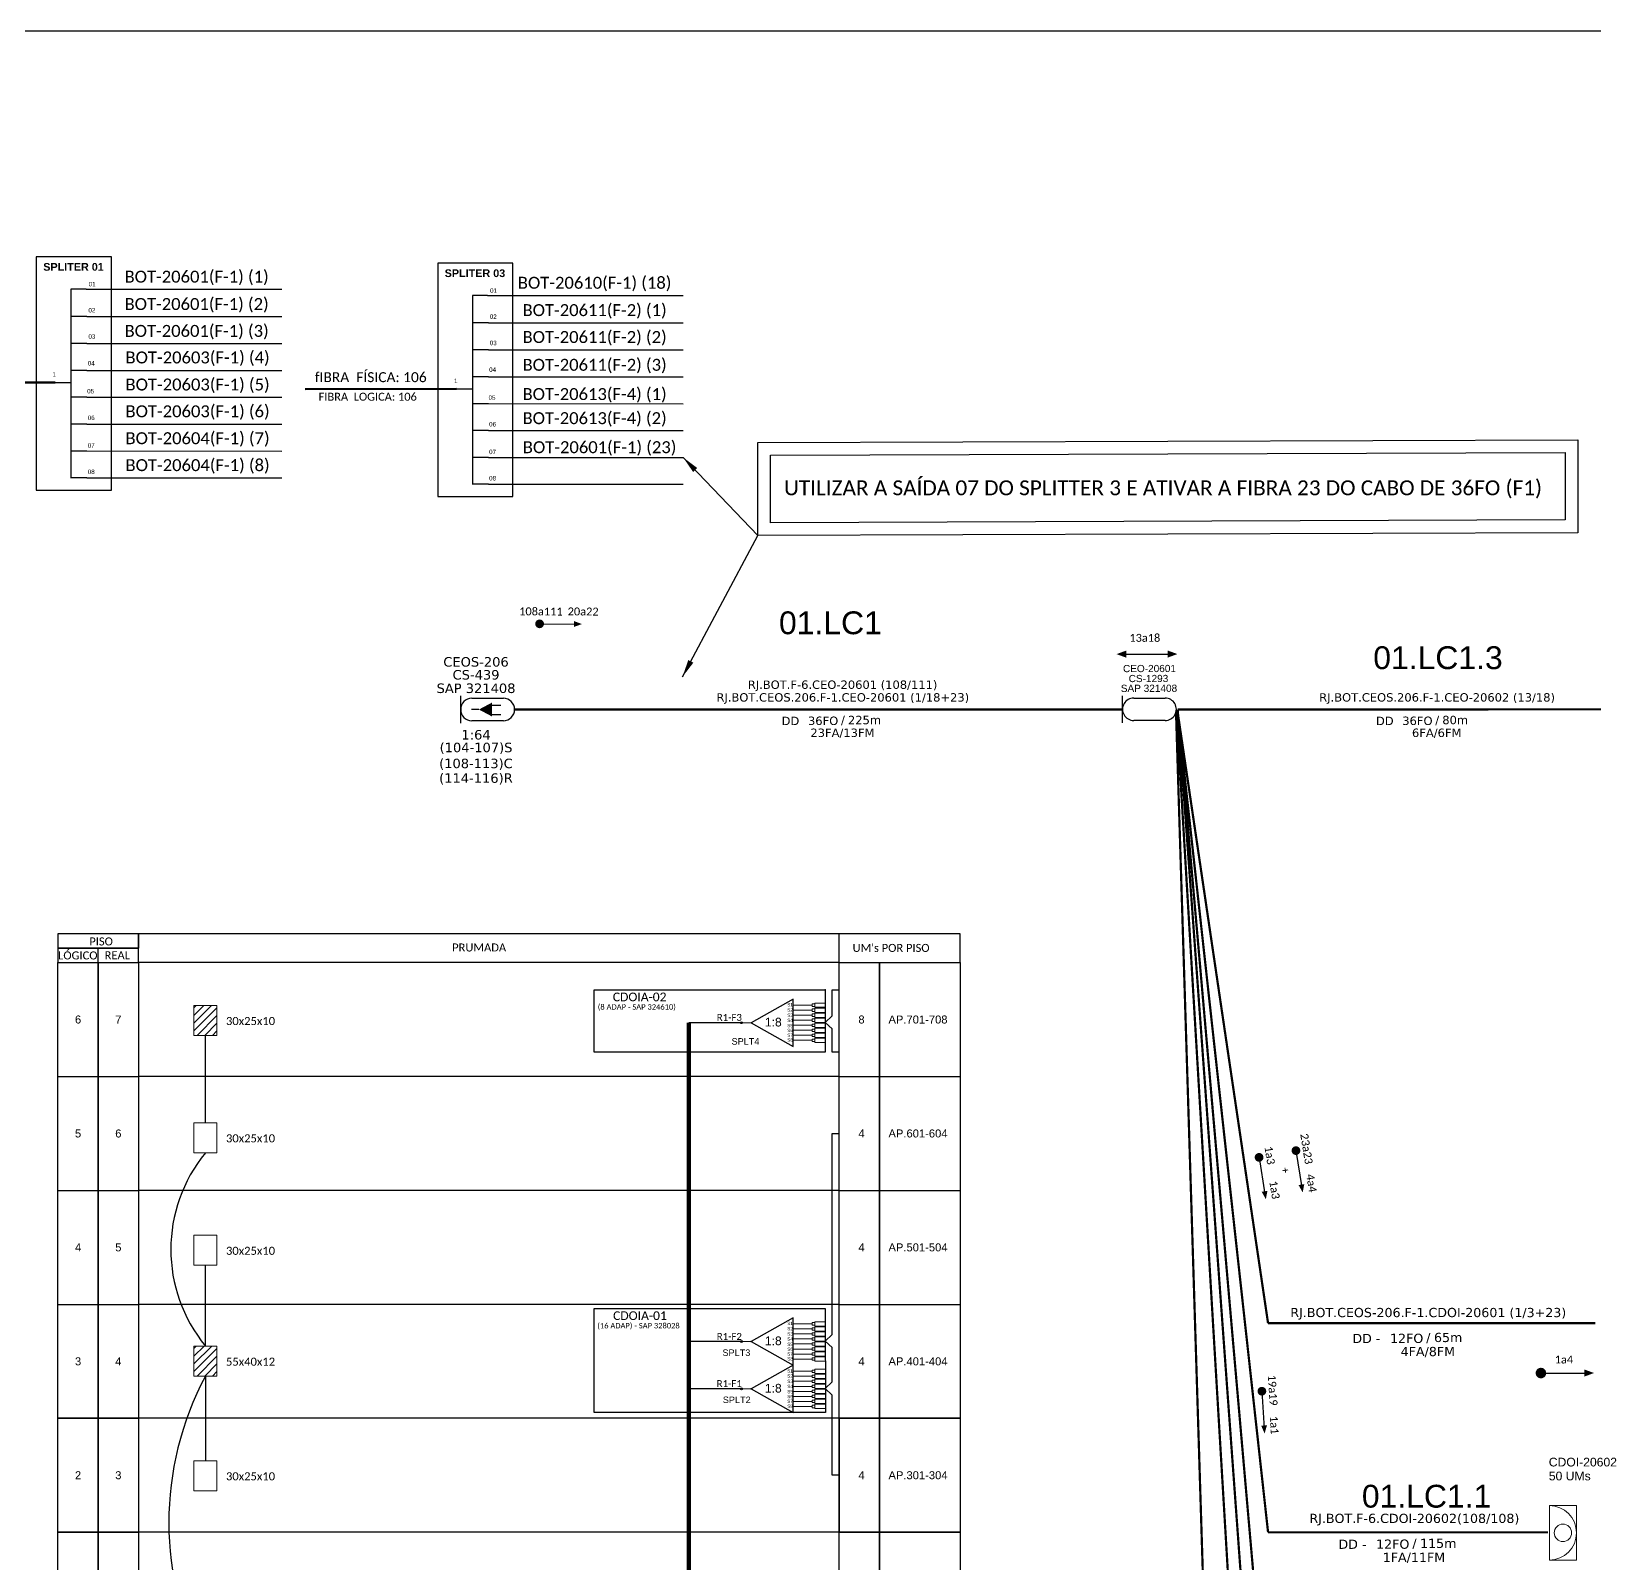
# Model space of a CAD drawing. Header units: inches. Extents: x 28957 to 29796, y 297062 to 297656.
# Drawn here: x 29252.1 to 29611.6, y 297303.9 to 297656.2 of the extents above; entities that cross this region are included whole.
import ezdxf
from ezdxf.enums import TextEntityAlignment as Align

# ---------------------------------------------------------------- set-up
doc = ezdxf.new("R2010")
doc.units = ezdxf.units.IN
doc.header["$MEASUREMENT"] = 0
doc.layers.get('0').update_dxf_attribs({"color": 252})
for name, color, linetype, lineweight in [("20.0-LEGENDA DOS CDO'S", 1, 'Continuous', 0), ('20.1-CDO_INTERIOR', 1, 'Continuous', 0), ('40.1-ETIQUETAS', 1, 'Continuous', 20)]:
    doc.layers.add(name, color=color, linetype=linetype, lineweight=lineweight)
for name, color, linetype in [('20.4-CEOS', 1, 'Continuous'), ('CAP a instalar', 1, 'Continuous'), ('SETA', 7, 'Continuous'), ('texto', 255, 'Continuous')]:
    doc.layers.add(name, color=color, linetype=linetype)
doc.styles.add('ARIAL', font='arial.ttf')
doc.styles.add('MtXpl_Calibri', font='calibri.ttf')
doc.styles.add('siredit', font='verdana.ttf')
doc.styles.get("Standard").update_dxf_attribs({"font": 'arial.ttf'})
doc.styles.add('WMF-Calibri0', font='calibri.ttf')
doc.linetypes.add('FENCELINE1', pattern='A,0.25,-0.1,[133,ltypeshp.shx,S=0.1,R=0,X=-0.1,Y=0],-0.1,1', length=1.45)
doc.dimstyles.get("Standard").update_dxf_attribs({"dimtxt": 0.18, "dimasz": 0.18, "dimexe": 0.18, "dimexo": 0.0625, "dimgap": 0.09, "dimtad": 0, "dimtih": 1, "dimtoh": 1, "dimdec": 4, "dimzin": 0, "dimdsep": 46, "dimtxsty": 'Standard', "dimcen": 0.09, "dimadec": 0, "dimazin": 0, "dimtfac": 1, "dimtdec": 4, "dimtofl": 0, "dimtmove": 0, "dimatfit": 3, "dimfxl": 0, "dimtolj": 1, "dimtzin": 0, "dimarcsym": 0})

# ---------------------------------------------------------------- blocks, each defined once
blk = doc.blocks.new('ETIQUETA_RS5F')
at = {"layer": '40.1-ETIQUETAS', "color": 0, "style": 'siredit'}
blk.add_text('/', height=1.5, dxfattribs=at).set_placement((1.55, -1.95), align=Align.MIDDLE_RIGHT)
for tag, p in [('ETIQUETA_R_SECUNDARIA', (1.18, 2.1)), ('ETIQUETA_R_PRIMARIA', (1.18, 4.1)), ('F_ATIVAS/F_MORTAS', (1.11, -4.24))]:
    blk.add_attdef(tag, text='', height=1.5, dxfattribs=at).set_placement(p, align=Align.MIDDLE_CENTER)
for tag, p in [('TIPO_CABO', (-6.62, -2.12)), ('CAP_CABO', (0.37, -2.09))]:
    blk.add_attdef(tag, text='', height=1.5, dxfattribs=at).set_placement(p, align=Align.MIDDLE_RIGHT)
blk.add_attdef('METROS', text='', height=1.5, dxfattribs=at).set_placement((2.11, -1.95), align=Align.MIDDLE_LEFT)
for tag, p in [('FUSÃO_1', (0.82, -8.39)), ('FUSÃO_2', (0.82, -10.6)), ('FUSÃO_3', (0.82, -12.93)), ('FUSÃO_4', (0.82, -15.14)), ('FUSÃO_5', (0.82, -17.16))]:
    blk.add_attdef(tag, text='', height=1.5, dxfattribs=at).set_placement(p, align=Align.CENTER)
blk = doc.blocks.new('CDOI_INT')
at = {"layer": '20.1-CDO_INTERIOR', "color": 0, "lineweight": 18}
blk.add_lwpolyline([(4.25, -4.25), (4.25, 4.25), (0, 4.25), (0, -4.25)], close=True, dxfattribs=at)
blk.add_circle((2.12, 0), 1.36, dxfattribs=at)
blk.add_arc((0, 0), 4.25, 270, 90, dxfattribs=at)
at = {"layer": "20.0-LEGENDA DOS CDO'S", "color": 0, "style": 'ARIAL'}
for tag, p in [('CDO_N', (-0.08, 10.38)), ('SPLITER_1', (21.18, 10.38)), ('SPLITER_2', (21.19, 8.68)), ('SAP', (-0.08, 6.23)), ('SURVEY', (-0.08, 8.2)), ('1:XX', (5.94, -2.22)), ('UMS', (5.94, -4.24))]:
    blk.add_attdef(tag, p, '', height=1.36, dxfattribs=at)
blk.add_attdef('FIBRAS_UTILIZADAS', text='', height=1.36, dxfattribs=at).set_placement((15.34, 10.38), align=Align.CENTER)
blk = doc.blocks.new('A$C415C251F')
at = {"color": 3}
blk.add_point((0, 0), dxfattribs=at)
blk = doc.blocks.new('SPLT_1-8_SC-APC')
at = {"color": 1}
blk.add_lwpolyline([(-7.37, -2.1), (-17.04, -7.55), (-7.37, -13), (-7.37, -2.1)], dxfattribs=at)
at = {"color": 3, "lineweight": 0}
for points in [[(-2.99, -3.51), (-7.37, -3.51)], [(-2.41, -3.02), (-2.41, -4)], [(-2.41, -3.02), (0, -3.02)], [(-7.37, -4.66), (-2.99, -4.66)], [(-7.37, -5.82), (-2.99, -5.82)], [(-7.37, -6.97), (-2.99, -6.97)], [(-2.41, -4), (0, -4)], [(-2.41, -4.17), (-2.41, -5.16)], [(-2.41, -4.17), (0, -4.17)], [(-2.41, -5.16), (0, -5.16)], [(-2.41, -5.32), (-2.41, -6.31)], [(-2.41, -5.32), (0, -5.32)], [(-2.41, -6.31), (0, -6.31)], [(-2.41, -6.48), (-2.41, -7.46)], [(-2.41, -6.48), (0, -6.48)], [(-7.37, -8.12), (-2.99, -8.12)], [(-7.37, -9.28), (-2.99, -9.28)], [(-7.37, -10.43), (-2.99, -10.43)], [(-2.41, -7.46), (0, -7.46)], [(-2.41, -7.63), (-2.41, -8.62)], [(-2.41, -7.63), (0, -7.63)], [(-2.41, -8.62), (0, -8.62)], [(-2.41, -8.78), (-2.41, -9.77)], [(-2.41, -8.78), (0, -8.78)], [(-2.41, -9.77), (0, -9.77)], [(-2.41, -9.94), (-2.41, -10.92)], [(-2.41, -9.94), (0, -9.94)], [(-7.37, -11.58), (-2.99, -11.58)], [(-2.41, -10.92), (0, -10.92)], [(-2.41, -11.09), (-2.41, -12.08)], [(-2.41, -11.09), (0, -11.09)], [(-2.41, -12.08), (0, -12.08)]]:
    blk.add_lwpolyline(points, dxfattribs=at)
for points in [[(-2.99, -3.22), (-2.41, -3.22), (-2.41, -3.8), (-2.99, -3.8)], [(-2.99, -4.38), (-2.41, -4.38), (-2.41, -4.95), (-2.99, -4.95)], [(-2.99, -5.53), (-2.41, -5.53), (-2.41, -6.1), (-2.99, -6.1)], [(-2.99, -6.68), (-2.41, -6.68), (-2.41, -7.26), (-2.99, -7.26)], [(-2.99, -7.84), (-2.41, -7.84), (-2.41, -8.41), (-2.99, -8.41)], [(-2.99, -8.99), (-2.41, -8.99), (-2.41, -9.56), (-2.99, -9.56)], [(-2.99, -10.14), (-2.41, -10.14), (-2.41, -10.72), (-2.99, -10.72)], [(-2.99, -11.3), (-2.41, -11.3), (-2.41, -11.87), (-2.99, -11.87)]]:
    blk.add_lwpolyline(points, close=True, dxfattribs=at)
at = {"color": 1, "lineweight": 0}
blk.add_lwpolyline([(-17.04, -7.55), (-19.26, -7.55)], dxfattribs=at)
at = {"color": 1, "style": 'ARIAL'}
for s, height, p in [('S1', 0.75, (-8.74, -3.78)), ('1:8', 2, (-13.91, -8.4)), ('S2', 0.75, (-8.74, -4.97)), ('S3', 0.75, (-8.74, -6.18)), ('S4', 0.75, (-8.74, -7.36)), ('S5', 0.75, (-8.74, -8.57)), ('S6', 0.75, (-8.74, -9.69)), ('S7', 0.75, (-8.74, -10.78)), ('S8', 0.75, (-8.74, -11.9))]:
    blk.add_text(s, height=height, dxfattribs=at).set_placement(p)

msp = doc.modelspace()

# ---------------------------------------------------------------- hatches: boundary and pattern name
h = msp.add_hatch()
h.set_pattern_fill('ANSI31', color=1, scale=10)
h.set_pattern_definition([(45, (17101.9844, 295649.2489), (-0.88388348, 0.88388348), [])])
h.paths.add_polyline_path([(29294.81, 297432.24), (29289.51, 297432.24), (29289.51, 297425.35), (29294.81, 297425.35)])
h = msp.add_hatch(color=3)
h.dxf.hatch_style = 1
edge = h.paths.add_edge_path()
edge.add_arc((29415.44, 297428.28), 0.205, 0, 360)
h = msp.add_hatch()
h.set_pattern_fill('ANSI31', color=1, scale=10)
h.set_pattern_definition([(45, (17101.9844, 295570.9323), (-0.88388348, 0.88388348), [])])
h.paths.add_polyline_path([(29294.81, 297353.93), (29289.51, 297353.93), (29289.51, 297347.03), (29294.81, 297347.03)])
h = msp.add_hatch(color=3)
h.dxf.hatch_style = 1
edge = h.paths.add_edge_path()
edge.add_arc((29415.44, 297354.99), 0.205, 0, 360)
h = msp.add_hatch(color=3)
h.dxf.hatch_style = 1
edge = h.paths.add_edge_path()
edge.add_arc((29415.44, 297344.1), 0.205, 0, 360)

# ---------------------------------------------------------------- linework, layer by layer
at = {"color": 7, "linetype": 'Continuous'}
for p, q in [((29261.23, 297596.94), (29261.23, 297553.51)), ((29264.75, 297596.94), (29261.23, 297596.94)), ((29353.54, 297595.47), (29353.54, 297552.04)), ((29357.05, 297595.47), (29353.54, 297595.47)), ((29264.92, 297590.65), (29261.41, 297590.65)), ((29357.23, 297589.19), (29353.71, 297589.19)), ((29264.92, 297584.46), (29261.41, 297584.46)), ((29357.23, 297583), (29353.71, 297583)), ((29264.92, 297578.24), (29261.41, 297578.24)), ((29357.23, 297576.77), (29353.71, 297576.77)), ((29257.58, 297575.51), (29261.21, 297575.51)), ((29349.89, 297574.04), (29353.52, 297574.04)), ((29264.92, 297572.08), (29261.41, 297572.08)), ((29357.23, 297570.61), (29353.71, 297570.61)), ((29264.92, 297565.91), (29261.41, 297565.91)), ((29357.23, 297564.45), (29353.71, 297564.45)), ((29264.92, 297559.72), (29261.41, 297559.72)), ((29357.23, 297558.26), (29353.71, 297558.26)), ((29264.92, 297553.55), (29261.41, 297553.55)), ((29357.23, 297552.08), (29353.71, 297552.08))]:
    msp.add_line(p, q, dxfattribs=at)
at = {"color": 10, "linetype": 'Continuous'}
for p, q in [((29264.75, 297596.94), (29309.69, 297596.92)), ((29357.05, 297595.47), (29402, 297595.46)), ((29264.92, 297590.65), (29309.69, 297590.64)), ((29357.23, 297589.19), (29402, 297589.17)), ((29264.92, 297584.47), (29309.69, 297584.46)), ((29357.23, 297583.01), (29402, 297582.99)), ((29264.92, 297578.25), (29309.69, 297578.24)), ((29357.23, 297576.79), (29402, 297576.77)), ((29264.92, 297572.09), (29309.69, 297572.08)), ((29357.23, 297570.62), (29402, 297570.61)), ((29264.92, 297565.92), (29309.69, 297565.91)), ((29357.23, 297564.46), (29402, 297564.44)), ((29264.92, 297559.73), (29309.69, 297559.72)), ((29357.23, 297558.27), (29402, 297558.26)), ((29264.92, 297553.55), (29309.69, 297553.53)), ((29357.23, 297552.08), (29402, 297552.07))]:
    msp.add_line(p, q, dxfattribs=at)
at = {"color": 1, "linetype": 'Continuous', "lineweight": 60}
for p, q in [((29257.58, 297575.51), (29222.8, 297575.4)), ((29349.89, 297574.04), (29315.1, 297573.93))]:
    msp.add_line(p, q, dxfattribs=at)
at = {"color": 0}
for p, q in [((29276.76, 297448.69), (29258.24, 297448.69)), ((29258.24, 297448.69), (29258.24, 297445.4)), ((29465.69, 297448.69), (29276.76, 297448.69)), ((29276.76, 297448.69), (29276.76, 297448.69)), ((29276.76, 297448.69), (29276.76, 297445.4)), ((29276.76, 297445.4), (29276.76, 297448.69)), ((29437.91, 297442.11), (29437.91, 297448.69)), ((29465.69, 297442.11), (29465.69, 297448.69)), ((29276.76, 297445.4), (29258.24, 297445.4)), ((29258.24, 297445.4), (29258.24, 297442.11)), ((29258.24, 297445.4), (29276.76, 297445.4)), ((29267.5, 297442.11), (29267.5, 297445.4)), ((29276.76, 297442.11), (29276.76, 297445.4)), ((29258.24, 297442.11), (29267.5, 297442.11)), ((29258.24, 297415.92), (29258.24, 297442.11)), ((29258.24, 297442.11), (29276.76, 297442.11)), ((29267.5, 297442.11), (29267.5, 297415.92)), ((29267.5, 297442.11), (29276.76, 297442.11)), ((29267.5, 297415.92), (29267.5, 297442.11)), ((29437.92, 297442.11), (29276.76, 297442.11)), ((29276.76, 297442.11), (29276.76, 297415.92)), ((29437.92, 297442.11), (29447.18, 297442.11)), ((29437.92, 297415.92), (29437.92, 297442.11)), ((29447.18, 297442.11), (29465.69, 297442.11)), ((29447.18, 297415.92), (29447.18, 297442.11)), ((29447.18, 297442.11), (29447.18, 297415.92)), ((29465.69, 297442.11), (29465.69, 297415.92)), ((29258.24, 297415.92), (29267.5, 297415.92)), ((29258.24, 297389.72), (29258.24, 297415.92)), ((29258.24, 297415.92), (29276.76, 297415.92)), ((29267.5, 297415.92), (29267.5, 297389.72)), ((29267.5, 297415.92), (29276.76, 297415.92)), ((29267.5, 297389.72), (29267.5, 297415.92)), ((29437.92, 297415.92), (29276.76, 297415.92)), ((29276.76, 297415.92), (29276.76, 297389.72)), ((29437.92, 297415.92), (29447.18, 297415.92)), ((29437.92, 297389.72), (29437.92, 297415.92)), ((29447.18, 297415.92), (29465.69, 297415.92)), ((29447.18, 297389.72), (29447.18, 297415.92)), ((29447.18, 297415.92), (29447.18, 297389.72)), ((29465.69, 297415.92), (29465.69, 297389.72)), ((29258.24, 297389.72), (29267.5, 297389.72)), ((29258.24, 297363.53), (29258.24, 297389.72)), ((29258.24, 297389.72), (29276.76, 297389.72)), ((29267.5, 297389.72), (29267.5, 297363.53)), ((29267.5, 297389.72), (29276.76, 297389.72)), ((29267.5, 297363.53), (29267.5, 297389.72)), ((29437.92, 297389.72), (29276.76, 297389.72)), ((29276.76, 297389.72), (29276.76, 297363.53)), ((29437.92, 297389.72), (29447.18, 297389.72)), ((29437.92, 297363.53), (29437.92, 297389.72)), ((29447.18, 297389.72), (29465.69, 297389.72)), ((29447.18, 297363.53), (29447.18, 297389.72)), ((29447.18, 297389.72), (29447.18, 297363.53)), ((29465.69, 297389.72), (29465.69, 297363.53)), ((29258.24, 297363.53), (29267.5, 297363.53)), ((29258.24, 297337.33), (29258.24, 297363.53)), ((29258.24, 297363.53), (29276.76, 297363.53)), ((29267.5, 297363.53), (29267.5, 297337.33)), ((29267.5, 297363.53), (29276.76, 297363.53)), ((29267.5, 297337.33), (29267.5, 297363.53)), ((29437.92, 297363.53), (29276.76, 297363.53)), ((29276.76, 297363.53), (29276.76, 297337.33)), ((29437.92, 297363.53), (29447.18, 297363.53)), ((29437.92, 297337.33), (29437.92, 297363.53)), ((29447.18, 297363.53), (29465.69, 297363.53)), ((29447.18, 297337.33), (29447.18, 297363.53)), ((29447.18, 297363.53), (29447.18, 297337.33)), ((29465.69, 297363.53), (29465.69, 297337.33)), ((29267.5, 297337.33), (29258.24, 297337.33)), ((29276.76, 297337.33), (29267.5, 297337.33)), ((29437.92, 297337.33), (29276.76, 297337.33)), ((29437.92, 297337.33), (29437.92, 297311.14)), ((29447.18, 297337.33), (29437.92, 297337.33)), ((29465.69, 297337.33), (29447.18, 297337.33)), ((29376.97, 297311.14), (29276.76, 297311.14)), ((29437.92, 297311.14), (29376.97, 297311.14))]:
    msp.add_line(p, q, dxfattribs=at)
msp.add_lwpolyline([(28957.24, 297062.23), (29795.8, 297062.23), (29795.8, 297656.23), (28957.24, 297656.23), (28957.24, 297062.23)], dxfattribs=at)
at = {"color": 7}
for points in [[(29253.26, 297550.73), (29270.54, 297550.73), (29270.54, 297604.38), (29253.26, 297604.38)], [(29345.57, 297549.26), (29362.85, 297549.26), (29362.85, 297602.92), (29345.57, 297602.92)]]:
    msp.add_lwpolyline(points, close=True, dxfattribs=at)
at = {"color": 1}
for points in [[(29419.18, 297561.67), (29607.74, 297562.29), (29607.74, 297540.93), (29419.18, 297540.32)], [(29422.11, 297558.74), (29604.81, 297559.35), (29604.81, 297543.87), (29422.11, 297543.25)], [(29381.57, 297435.82), (29434.7, 297435.82), (29434.7, 297421.5), (29381.57, 297421.5)], [(29381.57, 297362.54), (29434.7, 297362.54), (29434.71, 297338.64), (29381.58, 297338.64)]]:
    msp.add_lwpolyline(points, close=True, dxfattribs=at)
at = {"color": 0, "const_width": 1}
for points in [[(29368.5, 297519.99, 1), (29369.5, 297519.99, 1)], [(29534.37, 297397.82, 1), (29534.52, 297396.83, 1)], [(29542.84, 297399.37, 1), (29543, 297398.38, 1)]]:
    msp.add_lwpolyline(points, format="xyb", close=True, dxfattribs=at)
at = {"color": 3}
for points in [[(29437.92, 297421.5), (29436.27, 297421.5), (29436.27, 297426.85), (29434.7, 297428.36), (29436.27, 297429.87), (29436.27, 297435.88), (29437.92, 297435.88)], [(29292.16, 297405.27), (29292.16, 297425.35)], [(29436.27, 297346.85), (29436.27, 297346.85), (29436.27, 297353.57), (29434.7, 297355.08), (29436.27, 297356.58), (29436.27, 297402.82), (29437.92, 297402.82)], [(29292.16, 297353.93), (29292.16, 297372.53)], [(29292.16, 297347.03), (29292.16, 297327.57)], [(29437.92, 297324.24), (29436.27, 297324.24), (29436.27, 297342.67), (29434.7, 297344.18), (29436.27, 297345.69), (29436.27, 297346.85)]]:
    msp.add_lwpolyline(points, dxfattribs=at)
at = {"color": 1, "lineweight": 0}
for points in [[(29289.51, 297432.24), (29294.81, 297432.24), (29294.81, 297425.35), (29289.51, 297425.35)], [(29289.51, 297353.93), (29294.81, 297353.93), (29294.81, 297347.03), (29289.51, 297347.03)]]:
    msp.add_lwpolyline(points, close=True, dxfattribs=at)
at = {"color": 5, "const_width": 1}
msp.add_lwpolyline([(29403.28, 297428.28), (29403.28, 297278.55)], dxfattribs=at)
at = {"color": 5}
for points in [[(29415.24, 297428.28), (29403.28, 297428.28)], [(29415.24, 297354.99), (29403.28, 297354.99)], [(29415.24, 297344.1), (29403.28, 297344.1)]]:
    msp.add_lwpolyline(points, dxfattribs=at)
at = {"color": 0, "lineweight": 0}
for points in [[(29289.51, 297405.27), (29294.81, 297405.27), (29294.81, 297398.37), (29289.51, 297398.37)], [(29289.51, 297379.42), (29294.81, 297379.42), (29294.81, 297372.53), (29289.51, 297372.53)], [(29289.51, 297327.57), (29294.81, 297327.57), (29294.81, 297320.67), (29289.51, 297320.67)]]:
    msp.add_lwpolyline(points, close=True, dxfattribs=at)
at = {"color": 1}
for points in [[(29434.71, 297338.64), (29434.71, 297338.64), (29434.71, 297338.64), (29381.58, 297338.64), (29381.57, 297362.54), (29381.57, 297362.54)], [(29427.33, 297360.44), (29417.66, 297354.99), (29427.33, 297349.54), (29427.33, 297360.44)], [(29427.33, 297349.54), (29417.66, 297344.1), (29427.33, 297338.65), (29427.33, 297349.54)]]:
    msp.add_lwpolyline(points, dxfattribs=at)
at = {"color": 3, "lineweight": 0}
for points in [[(29431.71, 297359.03), (29427.33, 297359.03)], [(29427.33, 297357.88), (29431.71, 297357.88)], [(29432.29, 297359.52), (29432.29, 297358.54)], [(29432.29, 297359.52), (29434.7, 297359.52)], [(29432.29, 297358.54), (29434.7, 297358.54)], [(29432.29, 297358.37), (29432.29, 297357.38)], [(29432.29, 297358.37), (29434.7, 297358.37)], [(29432.29, 297357.38), (29434.7, 297357.38)], [(29432.29, 297357.22), (29432.29, 297356.23)], [(29432.29, 297357.22), (29434.7, 297357.22)], [(29427.33, 297356.72), (29431.71, 297356.72)], [(29427.33, 297355.57), (29431.71, 297355.57)], [(29427.33, 297354.42), (29431.71, 297354.42)], [(29427.33, 297353.26), (29431.71, 297353.26)], [(29432.29, 297356.23), (29434.7, 297356.23)], [(29432.29, 297356.06), (29432.29, 297355.08)], [(29432.29, 297356.06), (29434.7, 297356.06)], [(29432.29, 297355.08), (29434.7, 297355.08)], [(29432.29, 297354.91), (29432.29, 297353.92)], [(29432.29, 297354.91), (29434.7, 297354.91)], [(29432.29, 297353.92), (29434.7, 297353.92)], [(29432.29, 297353.76), (29432.29, 297352.77)], [(29432.29, 297353.76), (29434.7, 297353.76)], [(29427.33, 297352.11), (29431.71, 297352.11)], [(29427.33, 297350.96), (29431.71, 297350.96)], [(29432.29, 297352.77), (29434.7, 297352.77)], [(29432.29, 297352.6), (29432.29, 297351.62)], [(29432.29, 297352.6), (29434.7, 297352.6)], [(29432.29, 297351.62), (29434.7, 297351.62)], [(29432.29, 297351.45), (29432.29, 297350.46)], [(29432.29, 297351.45), (29434.7, 297351.45)], [(29432.29, 297350.46), (29434.7, 297350.46)], [(29431.71, 297348.13), (29427.33, 297348.13)], [(29427.33, 297346.98), (29431.71, 297346.98)], [(29432.29, 297348.63), (29432.29, 297347.64)], [(29432.29, 297348.63), (29434.7, 297348.63)], [(29432.29, 297347.64), (29434.7, 297347.64)], [(29432.29, 297347.47), (29432.29, 297346.49)], [(29432.29, 297347.47), (29434.7, 297347.47)], [(29432.29, 297346.49), (29434.7, 297346.49)], [(29432.29, 297346.32), (29432.29, 297345.33)], [(29432.29, 297346.32), (29434.7, 297346.32)], [(29427.33, 297345.83), (29431.71, 297345.83)], [(29427.33, 297344.67), (29431.71, 297344.67)], [(29427.33, 297343.52), (29431.71, 297343.52)], [(29432.29, 297345.33), (29434.7, 297345.33)], [(29432.29, 297345.17), (29432.29, 297344.18)], [(29432.29, 297345.17), (29434.7, 297345.17)], [(29432.29, 297344.18), (29434.7, 297344.18)], [(29432.29, 297344.01), (29432.29, 297343.03)], [(29432.29, 297344.01), (29434.7, 297344.01)], [(29432.29, 297343.03), (29434.7, 297343.03)], [(29432.29, 297342.86), (29432.29, 297341.87)], [(29432.29, 297342.86), (29434.7, 297342.86)], [(29427.33, 297342.37), (29431.71, 297342.37)], [(29427.33, 297341.21), (29431.71, 297341.21)], [(29427.33, 297340.06), (29431.71, 297340.06)], [(29432.29, 297341.87), (29434.7, 297341.87)], [(29432.29, 297341.71), (29432.29, 297340.72)], [(29432.29, 297341.71), (29434.7, 297341.71)], [(29432.29, 297340.72), (29434.7, 297340.72)], [(29432.29, 297340.55), (29432.29, 297339.57)], [(29432.29, 297340.55), (29434.7, 297340.55)], [(29432.29, 297339.57), (29434.7, 297339.57)]]:
    msp.add_lwpolyline(points, dxfattribs=at)
for points in [[(29431.71, 297359.32), (29432.29, 297359.32), (29432.29, 297358.74), (29431.71, 297358.74)], [(29431.71, 297358.16), (29432.29, 297358.16), (29432.29, 297357.59), (29431.71, 297357.59)], [(29431.71, 297357.01), (29432.29, 297357.01), (29432.29, 297356.44), (29431.71, 297356.44)], [(29431.71, 297355.86), (29432.29, 297355.86), (29432.29, 297355.28), (29431.71, 297355.28)], [(29431.71, 297354.7), (29432.29, 297354.7), (29432.29, 297354.13), (29431.71, 297354.13)], [(29431.71, 297353.55), (29432.29, 297353.55), (29432.29, 297352.98), (29431.71, 297352.98)], [(29431.71, 297352.4), (29432.29, 297352.4), (29432.29, 297351.82), (29431.71, 297351.82)], [(29431.71, 297351.24), (29432.29, 297351.24), (29432.29, 297350.67), (29431.71, 297350.67)], [(29431.71, 297348.42), (29432.29, 297348.42), (29432.29, 297347.85), (29431.71, 297347.85)], [(29431.71, 297347.27), (29432.29, 297347.27), (29432.29, 297346.69), (29431.71, 297346.69)], [(29431.71, 297346.11), (29432.29, 297346.11), (29432.29, 297345.54), (29431.71, 297345.54)], [(29431.71, 297344.96), (29432.29, 297344.96), (29432.29, 297344.39), (29431.71, 297344.39)], [(29431.71, 297343.81), (29432.29, 297343.81), (29432.29, 297343.23), (29431.71, 297343.23)], [(29431.71, 297342.65), (29432.29, 297342.65), (29432.29, 297342.08), (29431.71, 297342.08)], [(29431.71, 297341.5), (29432.29, 297341.5), (29432.29, 297340.93), (29431.71, 297340.93)], [(29431.71, 297340.35), (29432.29, 297340.35), (29432.29, 297339.77), (29431.71, 297339.77)]]:
    msp.add_lwpolyline(points, close=True, dxfattribs=at)
at = {"color": 1, "lineweight": 0}
for points in [[(29417.66, 297354.99), (29415.44, 297354.99)], [(29417.66, 297344.1), (29415.44, 297344.1)]]:
    msp.add_lwpolyline(points, dxfattribs=at)
for points, const_width in [([(29598.65, 297347.73, 1), (29599.86, 297347.73, 1)], 1.21), ([(29535.05, 297344.06, 1), (29535.12, 297343.06, 1)], 1)]:
    msp.add_lwpolyline(points, format="xyb", close=True, dxfattribs=dict(const_width=const_width))
at = {"color": 0}
for points in [[(29258.24, 297337.33), (29267.5, 297337.33), (29267.5, 297311.14), (29258.24, 297311.14)], [(29267.5, 297337.33), (29276.76, 297337.33), (29276.76, 297311.14), (29267.5, 297311.14)], [(29437.92, 297337.33), (29447.18, 297337.33), (29447.18, 297311.14), (29437.92, 297311.14)], [(29447.18, 297337.33), (29465.69, 297337.33), (29465.69, 297311.14), (29447.18, 297311.14)], [(29258.24, 297311.14), (29267.5, 297311.14), (29267.5, 297284.94), (29258.24, 297284.94)], [(29267.5, 297311.14), (29276.76, 297311.14), (29276.76, 297284.94), (29267.5, 297284.94)], [(29437.92, 297311.14), (29447.18, 297311.14), (29447.18, 297284.94), (29437.92, 297284.94)], [(29447.18, 297311.14), (29465.69, 297311.14), (29465.69, 297284.94), (29447.18, 297284.94)]]:
    msp.add_lwpolyline(points, close=True, dxfattribs=at)
at = {"color": 3}
for centre in [(29415.44, 297428.28), (29415.44, 297354.99), (29415.44, 297344.1)]:
    msp.add_circle(centre, 0.205, dxfattribs=at)
for centre, radius, start, end in [((29319.15, 297376.15), 34.96, 140.5344, 219.4656), ((29355.51, 297313.29), 71.78, 151.9659, 208.0341)]:
    msp.add_arc(centre, radius, start, end, dxfattribs=at)
for p in [(29417.66, 297354.99), (29417.66, 297344.1)]:
    msp.add_point(p)
at = {"layer": '20.4-CEOS', "color": 5}
for p, q in [((29353.43, 297502.87), (29360.66, 297502.87)), ((29503.04, 297497.25), (29503.04, 297503.46)), ((29505.62, 297502.93), (29512.85, 297502.93)), ((29360.66, 297497.71), (29353.43, 297497.71)), ((29512.85, 297497.78), (29505.62, 297497.78))]:
    msp.add_line(p, q, dxfattribs=at)
for points in [[(29350.86, 297497.18), (29350.86, 297503.4)], [(29357.9, 297501.31), (29360.1, 297501.31)], [(29355.05, 297500.29), (29353.31, 297500.29)], [(29357.9, 297499.17), (29360.1, 297499.17)]]:
    msp.add_lwpolyline(points, dxfattribs=at)
msp.add_lwpolyline([(29355.05, 297500.29, 0, 3.18, 0), (29358.03, 297500.29, 3.18, 3.18, 0)], format="xyseb", dxfattribs=at)
for centre, start, end in [((29353.43, 297500.29), 90, 270), ((29360.66, 297500.29), 270, 90)]:
    msp.add_arc(centre, 2.58, start, end, dxfattribs=at)
for centre, major_axis, start_param, end_param in [((29505.62, 297500.35), (1.82, 1.82), 0.785398, 3.926991), ((29512.85, 297500.35), (-1.82, 1.82), 2.356194, 5.497787)]:
    msp.add_ellipse(centre, major_axis=major_axis, ratio=1, start_param=start_param, end_param=end_param, dxfattribs=at)
at = {"layer": 'CAP a instalar', "color": 5, "linetype": 'FENCELINE1', "ltscale": 7, "const_width": 0.513}
msp.add_lwpolyline([(29363.24, 297500.29), (29503, 297500.29)], dxfattribs=at)
at = {"layer": 'CAP a instalar', "color": 0, "linetype": 'FENCELINE1', "ltscale": 7, "const_width": 0.513}
for points in [[(29515.34, 297499.84), (29528.36, 297081.7)], [(29515.65, 297500.16), (29536.51, 297311.11)], [(29515.71, 297500.29), (29651.22, 297500.35)], [(29536.51, 297311.11), (29600.85, 297311.11)]]:
    msp.add_lwpolyline(points, dxfattribs=at)
at = {"layer": 'CAP a instalar', "color": 8, "linetype": 'FENCELINE1', "ltscale": 7, "const_width": 0.513}
for points in [[(29515.46, 297499.66), (29536.51, 297147.19)], [(29515.71, 297500.29), (29536.51, 297263.04)], [(29515.71, 297500.29), (29536.51, 297215.49)]]:
    msp.add_lwpolyline(points, dxfattribs=at)
at = {"layer": 'CAP a instalar', "linetype": 'FENCELINE1', "ltscale": 7, "const_width": 0.513}
for points in [[(29515.65, 297500.16), (29536.51, 297359.18)], [(29536.51, 297359.18), (29611.79, 297359.18)]]:
    msp.add_lwpolyline(points, dxfattribs=at)
at = {"layer": 'SETA', "color": 0}
for points in [[(29369, 297519.99), (29377.59, 297519.93)], [(29534.45, 297397.32), (29535.8, 297388.83)], [(29542.92, 297398.87), (29544.27, 297390.38)]]:
    msp.add_lwpolyline(points, dxfattribs=at)
at = {"layer": 'SETA'}
for points in [[(29503.88, 297513.03), (29514.28, 297513.03)], [(29599.69, 297347.72), (29610.09, 297347.72)], [(29535.08, 297343.56), (29535.63, 297334.98)]]:
    msp.add_lwpolyline(points, dxfattribs=at)
at = {"layer": 'SETA', "color": 0}
for points in [[(29376.91, 297520.62), (29378.74, 297519.94), (29376.9, 297519.28)], [(29536.37, 297389.62), (29536, 297387.71), (29535.05, 297389.41)], [(29544.84, 297391.17), (29544.47, 297389.26), (29543.52, 297390.96)]]:
    msp.add_solid(points, dxfattribs=at)
at = {"layer": 'SETA'}
for points in [[(29503.88, 297512.22), (29501.66, 297513.03), (29503.88, 297513.83)], [(29513.45, 297513.85), (29515.66, 297513.04), (29513.45, 297512.24)], [(29609.25, 297348.55), (29611.47, 297347.74), (29609.25, 297346.93)], [(29536.26, 297335.71), (29535.71, 297333.84), (29534.93, 297335.63)]]:
    msp.add_solid(points, dxfattribs=at)

# ---------------------------------------------------------------- block references
at = {"color": 3}
for name in ['SPLT_1-8_SC-APC', 'A$C415C251F']:
    msp.add_blockref(name, (29434.7, 297435.82), dxfattribs=at)
at = {"layer": '40.1-ETIQUETAS', "color": 0}
ref = msp.add_blockref('ETIQUETA_RS5F', (29573.86, 297500.38), dxfattribs=dict(at, xscale=1.283039983498747, yscale=1.283039983498747, zscale=1.283039983498747))
ref.add_attrib('ETIQUETA_R_SECUNDARIA', 'RJ.BOT.CEOS.206.F-1.CEO-20602 (13/18)', dxfattribs={"color": 0, "height": 1.9246, "style": 'siredit'}).set_placement((29575.38, 297503.08), align=Align.MIDDLE_CENTER)
ref.add_attrib('TIPO_CABO', 'DD', dxfattribs={"color": 0, "height": 1.925, "style": 'siredit'}).set_placement((29565.38, 297497.67), align=Align.MIDDLE_RIGHT)
ref.add_attrib('CAP_CABO', '36FO', dxfattribs={"color": 0, "height": 1.925, "style": 'siredit'}).set_placement((29574.33, 297497.7), align=Align.MIDDLE_RIGHT)
ref.add_attrib('METROS', '80m', dxfattribs={"color": 0, "height": 1.925, "style": 'siredit'}).set_placement((29576.57, 297497.88), align=Align.MIDDLE_LEFT)
ref.add_attrib('F_ATIVAS/F_MORTAS', '6FA/6FM', dxfattribs={"color": 0, "height": 1.925, "style": 'siredit'}).set_placement((29575.29, 297494.94), align=Align.MIDDLE_CENTER)
at = {"layer": 'CAP a instalar', "color": 0, "linetype": 'FENCELINE1', "ltscale": 7}
ref = msp.add_blockref('CDOI_INT', (29601.19, 297311), dxfattribs=dict(at, xscale=1.470653668531895, yscale=1.470653668531895, zscale=1.470653668531895))
ref.add_attrib('CDO_N', 'CDOI-20602', (29601.06, 297326.26), dxfattribs={"layer": "20.0-LEGENDA DOS CDO'S", "color": 0, "height": 2, "style": 'ARIAL'})
ref.add_attrib('FIBRAS_UTILIZADAS', '(64/0)', dxfattribs={"layer": "20.0-LEGENDA DOS CDO'S", "color": 0, "height": 2, "style": 'ARIAL'}).set_placement((29623.74, 297326.26), align=Align.CENTER)
ref.add_attrib('SURVEY', '50 UMs', (29601.07, 297323.06), dxfattribs={"layer": "20.0-LEGENDA DOS CDO'S", "color": 0, "height": 2, "style": 'ARIAL'})
ref = msp.add_blockref('ETIQUETA_RS5F', (29568.48, 297311.35), dxfattribs=dict(at, xscale=1.411343981848631, yscale=1.411343981848631, zscale=1.411343981848631))
ref.add_attrib('ETIQUETA_R_SECUNDARIA', 'RJ.BOT.F-6.CDOI-20602(108/108)', dxfattribs={"layer": '40.1-ETIQUETAS', "color": 0, "height": 2.117, "style": 'siredit'}).set_placement((29570.15, 297314.32), align=Align.MIDDLE_CENTER)
ref.add_attrib('TIPO_CABO', 'DD -', dxfattribs={"layer": '40.1-ETIQUETAS', "color": 0, "height": 2.117, "style": 'siredit'}).set_placement((29559.14, 297308.37), align=Align.MIDDLE_RIGHT)
ref.add_attrib('CAP_CABO', '12FO', dxfattribs={"layer": '40.1-ETIQUETAS', "color": 0, "height": 2.117, "style": 'siredit'}).set_placement((29569, 297308.4), align=Align.MIDDLE_RIGHT)
ref.add_attrib('METROS', '115m', dxfattribs={"layer": '40.1-ETIQUETAS', "color": 0, "height": 2.117, "style": 'siredit'}).set_placement((29571.46, 297308.59), align=Align.MIDDLE_LEFT)
ref.add_attrib('F_ATIVAS/F_MORTAS', '1FA/11FM', dxfattribs={"layer": '40.1-ETIQUETAS', "color": 0, "height": 2.117, "style": 'siredit'}).set_placement((29570.05, 297305.36), align=Align.MIDDLE_CENTER)

# ---------------------------------------------------------------- texts
at = {"color": 1}
for s, height, style, p in [('BOT-20601(F-1) (1)', 2.7432, 'MtXpl_Calibri', (29273.56, 297598.44)), ('BOT-20601(F-1) (2)', 2.7432, 'MtXpl_Calibri', (29273.56, 297592.15)), ('BOT-20601(F-1) (3)', 2.7432, 'MtXpl_Calibri', (29273.56, 297585.97)), ('BOT-20601(F-1) (23)', 2.7432, 'MtXpl_Calibri', (29365.14, 297559.23)), ('UTILIZAR A SAÍDA 07 DO SPLITTER 3 E ATIVAR A FIBRA 23 DO CABO DE 36FO (F1)', 3.4259, 'WMF-Calibri0', (29425.19, 297549.55)), ('CDOIA-01', 2, 'WMF-Calibri0', (29385.9, 297359.93)), ('S1', 0.75, 'ARIAL', (29425.96, 297358.76)), ('S2', 0.75, 'ARIAL', (29425.96, 297357.57)), ('S3', 0.75, 'ARIAL', (29425.96, 297356.36)), ('1:8', 2, 'ARIAL', (29420.79, 297354.14)), ('S4', 0.75, 'ARIAL', (29425.96, 297355.18)), ('S5', 0.75, 'ARIAL', (29425.96, 297353.97)), ('S6', 0.75, 'ARIAL', (29425.96, 297352.85)), ('S7', 0.75, 'ARIAL', (29425.96, 297351.75)), ('S8', 0.75, 'ARIAL', (29425.96, 297350.64)), ('S1', 0.75, 'ARIAL', (29425.96, 297347.86)), ('S2', 0.75, 'ARIAL', (29425.96, 297346.68)), ('S3', 0.75, 'ARIAL', (29425.96, 297345.46)), ('1:8', 2, 'ARIAL', (29420.79, 297343.25)), ('S4', 0.75, 'ARIAL', (29425.96, 297344.29)), ('S5', 0.75, 'ARIAL', (29425.96, 297343.08)), ('S6', 0.75, 'ARIAL', (29425.96, 297341.96)), ('S7', 0.75, 'ARIAL', (29425.96, 297340.86)), ('S8', 0.75, 'ARIAL', (29425.96, 297339.74))]:
    msp.add_text(s, height=height, dxfattribs=dict(at, style=style)).set_placement(p)
at = {"color": 0}
for s, height, style, p in [('     PISO', 1.84, 'WMF-Calibri0', (29262.21, 297446.05)), ('  LÓGICO', 1.84, 'WMF-Calibri0', (29256.98, 297442.83)), ('    REAL', 1.84, 'WMF-Calibri0', (29266.38, 297442.87)), ('PRUMADA', 1.84, 'WMF-Calibri0', (29348.89, 297444.66)), ("UM's POR PISO", 1.84, 'WMF-Calibri0', (29440.97, 297444.56)), ('30x25x10', 1.854, 'WMF-Calibri0', (29296.88, 297427.74)), ('30x25x10', 1.854, 'WMF-Calibri0', (29296.88, 297400.77)), ('30x25x10', 1.854, 'WMF-Calibri0', (29296.88, 297374.92)), ('55x40x12', 1.854, 'WMF-Calibri0', (29296.88, 297349.42)), ('SPLT2', 1.5, 'ARIAL', (29411.13, 297340.83)), ('30x25x10', 1.854, 'WMF-Calibri0', (29296.88, 297323.07))]:
    msp.add_text(s, height=height, dxfattribs=dict(at, style=style)).set_placement(p)
at = {"color": 1, "ltscale": 6, "style": 'WMF-Calibri0'}
msp.add_text('(8 ADAP - SAP 324610)', height=1.25, dxfattribs=at).set_placement((29391.35, 297431.29), align=Align.CENTER)
msp.add_text('CDOIA-02', height=2, dxfattribs=at).set_placement((29385.83, 297433.21))
at = {"color": 0, "style": 'ARIAL'}
for s, p in [('6', (29262.87, 297429.02)), ('7', (29272.13, 297429.02)), ('8', (29443.02, 297429.02)), ('AP.701-708', (29456.01, 297429.02)), ('5', (29262.87, 297402.82)), ('6', (29272.13, 297402.82)), ('4', (29443.02, 297402.82)), ('AP.601-604', (29456.01, 297402.82)), ('4', (29262.87, 297376.63)), ('5', (29272.13, 297376.63)), ('4', (29443.02, 297376.63)), ('AP.501-504', (29456.01, 297376.63)), ('3', (29262.87, 297350.43)), ('4', (29272.13, 297350.43)), ('4', (29443.02, 297350.43)), ('AP.401-404', (29456.01, 297350.43)), ('2', (29262.87, 297324.24)), ('3', (29272.13, 297324.24)), ('4', (29443.02, 297324.24)), ('AP.301-304', (29456.01, 297324.24))]:
    msp.add_text(s, height=1.84, dxfattribs=at).set_placement(p, align=Align.MIDDLE_CENTER)
at = {"color": 5, "style": 'WMF-Calibri0'}
for s, p in [('R1-F3', (29409.73, 297428.7)), ('R1-F2', (29409.73, 297355.35)), ('R1-F1', (29409.72, 297344.5))]:
    msp.add_text(s, height=1.6, dxfattribs=at).set_placement(p)
at = {"color": 0, "ltscale": 6, "style": 'ARIAL'}
msp.add_text('SPLT4', height=1.5, dxfattribs=at).set_placement((29416.34, 297423.23), align=Align.CENTER)
at = {"color": 1, "style": 'MtXpl_Calibri'}
for s, p in [('23a23', (29543.91, 297402.65)), ('4a4', (29545.26, 297393.35))]:
    msp.add_text(s, height=1.82, rotation=279.0862, dxfattribs=at).set_placement(p)
at = {"color": 7, "style": 'MtXpl_Calibri'}
msp.add_text('+', height=1.82, rotation=279.0862, dxfattribs=at).set_placement((29539.48, 297394.9))
at = {"color": 1, "style": 'WMF-Calibri0'}
msp.add_text('(16 ADAP) - SAP 328028', height=1.25, dxfattribs=at).set_placement((29391.74, 297358), align=Align.CENTER)
at = {"color": 0, "style": 'ARIAL'}
msp.add_text('SPLT3', height=1.5, dxfattribs=at).set_placement((29414.25, 297351.66), align=Align.CENTER)
at = {"attachment_point": 5}
for s, insert, char_height, width in [('{\\fArial|b1|i0|c0|p34;\\H1x;\\C10;SPLITER 01}', (29261.82, 297602.05), 1.7753, 17.28), ('{\\fArial|b1|i0|c0|p34;\\C10;SPLITER 03}', (29354.13, 297600.59), 1.7753, 17.28), ('\\C7;\\fArial|b0|i0|;\\H1.0273588255048;01 ', (29266.09, 297598.08), 1.7753, 3.5602), ('\\pt9;{\\fCalibri|b0|i0|c0|p34;\\C7;BOT-20610(F-1) (18)}', (29381.65, 297598.11), 2.7432, 40.9104), ('\\C7;\\fArial|b0|i0|;\\H1.0273588255048;01 ', (29358.4, 297596.61), 1.7753, 3.5602), ('\\C7;\\fArial|b0|i0|;\\H1.0273588255048;02 ', (29266.04, 297592.08), 1.7753, 3.7582), ('\\C7;\\fArial|b0|i0|;\\H1.0273588255048;02 ', (29358.34, 297590.61), 1.7753, 3.7582), ('\\pt9;{\\fCalibri|b0|i0|c0|p34;\\C7;BOT-20611(F-2) (1)}', (29381.65, 297591.82), 2.7432, 40.9104), ('\\pt9;{\\fCalibri|b0|i0|c0|p34;\\C7;BOT-20611(F-2) (2)}', (29381.65, 297585.64), 2.7432, 40.9104), ('\\C7;\\fArial|b0|i0|;\\H1.0273588255048;03 ', (29266.04, 297586.03), 1.7753, 3.456), ('\\C7;\\fArial|b0|i0|;\\H1.0273588255048;03 ', (29358.34, 297584.56), 1.7753, 3.456), ('\\C7;\\fArial|b0|i0|;\\H1.0273588255048;04 ', (29265.89, 297579.89), 1.7753, 3.7582), ('\\pt9;{\\fCalibri|b0|i0|c0|p34;\\C7;BOT-20603(F-1) (4)}', (29290.35, 297580.94), 2.7432, 40.9104), ('\\pt9.00003;{\\fCalibri|b0|i0|c0|p34;\\C7;BOT-20611(F-2) (3)}', (29381.65, 297579.25), 2.7432, 40.9104), ('\\C7;\\fArial|b0|i0|;\\H1.0273588255048;1', (29257.41, 297577.33), 1.7753, 1.7584), ('\\pt9;{\\fCalibri|b0|i0|c0|p34;\\C7;BOT-20603(F-1) (5)}', (29290.35, 297574.72), 2.7432, 40.9104), ('{\\fCalibri|b0|i0|c0|p34;\\C7;fIBRA  FÍSICA: 106}', (29330.17, 297576.69), 2.2859, 34.56), ('\\C7;\\fArial|b0|i0|;\\H1.0273588255048;1', (29349.72, 297575.87), 1.7753, 1.7584), ('\\C7;\\fArial|b0|i0|;\\H1.0273588255048;04 ', (29358.19, 297578.42), 1.7753, 3.7582), ('\\C7;\\fArial|b0|i0|;\\H1.0273588255048;05 ', (29265.76, 297573.47), 1.7753, 4.6222), ('{\\fCalibri|b0|i0|c0|p34;\\C7;FIBRA  LOGICA: 106}', (29329.48, 297572.2), 1.8289, 34.56), ('\\C7;\\fArial|b0|i0|;\\H1.0273588255048;05 ', (29358.06, 297572.01), 1.7753, 4.6222), ('\\pt9;{\\fCalibri|b0|i0|c0|p34;\\C7;BOT-20613(F-4) (1)}', (29381.65, 297572.52), 2.7432, 40.9104), ('\\pt9;{\\fCalibri|b0|i0|c0|p34;\\C7;BOT-20603(F-1) (6)}', (29290.35, 297568.56), 2.7432, 40.9104), ('\\pt9;{\\fCalibri|b0|i0|c0|p34;\\C7;BOT-20613(F-4) (2)}', (29381.65, 297566.98), 2.7432, 40.9104), ('\\C7;\\fArial|b0|i0|;\\H1.0273588255048;06 ', (29265.89, 297567.34), 1.7753, 3.7582), ('\\C7;\\fArial|b0|i0|;\\H1.0273588255048;06 ', (29358.19, 297565.87), 1.7753, 3.7582), ('\\pt9;{\\fCalibri|b0|i0|c0|p34;\\C7;BOT-20604(F-1) (7)}', (29290.35, 297562.37), 2.7432, 40.9104), ('\\C7;\\fArial|b0|i0|;\\H1.0273588255048;07 ', (29265.89, 297560.97), 1.7753, 3.7582), ('\\pt9;{\\fCalibri|b0|i0|c0|p34;\\C7;BOT-20604(F-1) (8)}', (29290.35, 297556.18), 2.7432, 40.9104), ('\\C7;\\fArial|b0|i0|;\\H1.0273588255048;07 ', (29358.19, 297559.51), 1.7753, 3.7582), ('\\C7;\\fArial|b0|i0|;\\H1.0273588255048;08 ', (29265.89, 297554.93), 1.7753, 3.7582), ('\\C7;\\fArial|b0|i0|;\\H1.0273588255048;08 ', (29358.19, 297553.46), 1.7753, 3.7582), ('{\\fCalibri|b0|i0|c0|p34;\\C7;13a18}', (29508.17, 297516.76), 1.815, 30.6841), ('{\\fCalibri|b0|i0|c0|p34;\\C7;1a4}', (29604.54, 297350.83), 1.815, 30.6841)]:
    msp.add_mtext(s, dxfattribs=dict(at, insert=insert, char_height=char_height, width=width))
at = {"color": 0, "char_height": 1.82, "width": 25.3588, "attachment_point": 5}
for s, insert, rotation in [('{\\fCalibri|b0|i0|c0|p34;\\C7;108a111}', (29369.3, 297522.83), 359.6253), ('{\\fCalibri|b0|i0|c0|p34;\\C7;20a22}', (29379.01, 297522.82), 359.6253), ('{\\fCalibri|b0|i0|c0|p34;\\C7;1a3}', (29536.9, 297397.78), 279.0862), ('{\\fCalibri|b0|i0|c0|p34;\\C7;1a3}', (29538.01, 297389.84), 279.0862)]:
    msp.add_mtext(s, dxfattribs=dict(at, insert=insert, rotation=rotation))
at = {"char_height": 1.82, "width": 25.3588, "attachment_point": 5, "rotation": 273.6303}
for s, insert in [('{\\fCalibri|b0|i0|c0|p34;\\C7;19a19}', (29537.57, 297343.78)), ('{\\fCalibri|b0|i0|c0|p34;\\C7;1a1}', (29537.93, 297335.77))]:
    msp.add_mtext(s, dxfattribs=dict(at, insert=insert))
at = {"layer": "20.0-LEGENDA DOS CDO'S", "color": 5, "style": 'ARIAL'}
for s, p in [('CEO-20601', (29503.15, 297508.88)), ('CS-1293', (29504.46, 297506.59)), ('SAP 321408', (29502.65, 297504.33))]:
    msp.add_text(s, height=1.652, rotation=0.118, dxfattribs=at).set_placement(p)
at = {"layer": '20.4-CEOS', "color": 5, "style": 'siredit'}
for s, p in [('CEOS-206', (29354.38, 297512.34)), ('CS-439', (29354.38, 297509.37)), ('SAP 321408', (29354.38, 297506.27)), ('1:64', (29354.38, 297495.58)), ('(104-107)S', (29354.38, 297492.66)), ('(108-113)C', (29354.36, 297488.99)), ('(114-116)R', (29354.36, 297485.62))]:
    msp.add_text(s, height=2.183, dxfattribs=at).set_placement(p, align=Align.TOP_CENTER)
at = {"layer": '40.1-ETIQUETAS', "color": 5, "style": 'siredit'}
msp.add_text('RJ.BOT.F-6.CEO-20601 (108/111)', height=1.9246, dxfattribs=at).set_placement((29438.67, 297506), align=Align.MIDDLE_CENTER)
at = {"layer": '40.1-ETIQUETAS', "color": 1, "style": 'siredit'}
for s, height, p in [('RJ.BOT.CEOS.206.F-1.CEO-20601 (1/18+23)', 1.9246, (29438.72, 297503.08)), ('23FA/13FM', 1.925, (29438.63, 297494.94))]:
    msp.add_text(s, height=height, dxfattribs=at).set_placement(p, align=Align.MIDDLE_CENTER)
at = {"layer": '40.1-ETIQUETAS', "color": 5, "style": 'siredit'}
for s, height, p in [('DD', 1.925, (29428.71, 297497.67)), ('36FO', 1.925, (29437.67, 297497.7)), ('/', 1.92, (29439.19, 297497.88))]:
    msp.add_text(s, height=height, dxfattribs=at).set_placement(p, align=Align.MIDDLE_RIGHT)
msp.add_text('225m', height=1.925, dxfattribs=at).set_placement((29439.91, 297497.88), align=Align.MIDDLE_LEFT)
at = {"layer": '40.1-ETIQUETAS', "style": 'siredit'}
for s, p in [('RJ.BOT.CEOS-206.F-1.CDOI-20601 (1/3+23)', (29573.35, 297361.65)), ('4FA/8FM', (29573.25, 297352.68))]:
    msp.add_text(s, height=2.117, dxfattribs=at).set_placement(p, align=Align.MIDDLE_CENTER)
for s, height, p in [('/', 2.12, (29573.86, 297355.92)), ('DD -', 2.117, (29562.34, 297355.69)), ('12FO', 2.117, (29572.2, 297355.72))]:
    msp.add_text(s, height=height, dxfattribs=at).set_placement(p, align=Align.MIDDLE_RIGHT)
msp.add_text('65m', height=2.117, dxfattribs=at).set_placement((29574.66, 297355.92), align=Align.MIDDLE_LEFT)
at = {"layer": 'texto', "color": 3, "char_height": 5.25, "width": 31.2825, "attachment_point": 5}
for s, insert in [('01.LC1', (29435.87, 297520.19)), ('01.LC1.3', (29575.58, 297512.17)), ('01.LC1.1', (29572.96, 297319.38))]:
    msp.add_mtext(s, dxfattribs=dict(at, insert=insert))

# ---------------------------------------------------------------- leaders
at = {"color": 1}
for points, override in [([(29402, 297558.26), (29419.18, 297540.32)], {"dimasz": 4, "dimgap": 0.09, "dimtad": 0, "dimzin": 1}), ([(29401.88, 297507.83), (29419.18, 297540.32)], {"dimasz": 4, "dimzin": 1})]:
    msp.add_leader(points, dimstyle='Standard', override=override, dxfattribs=at)

doc.saveas('drawing.dxf')
